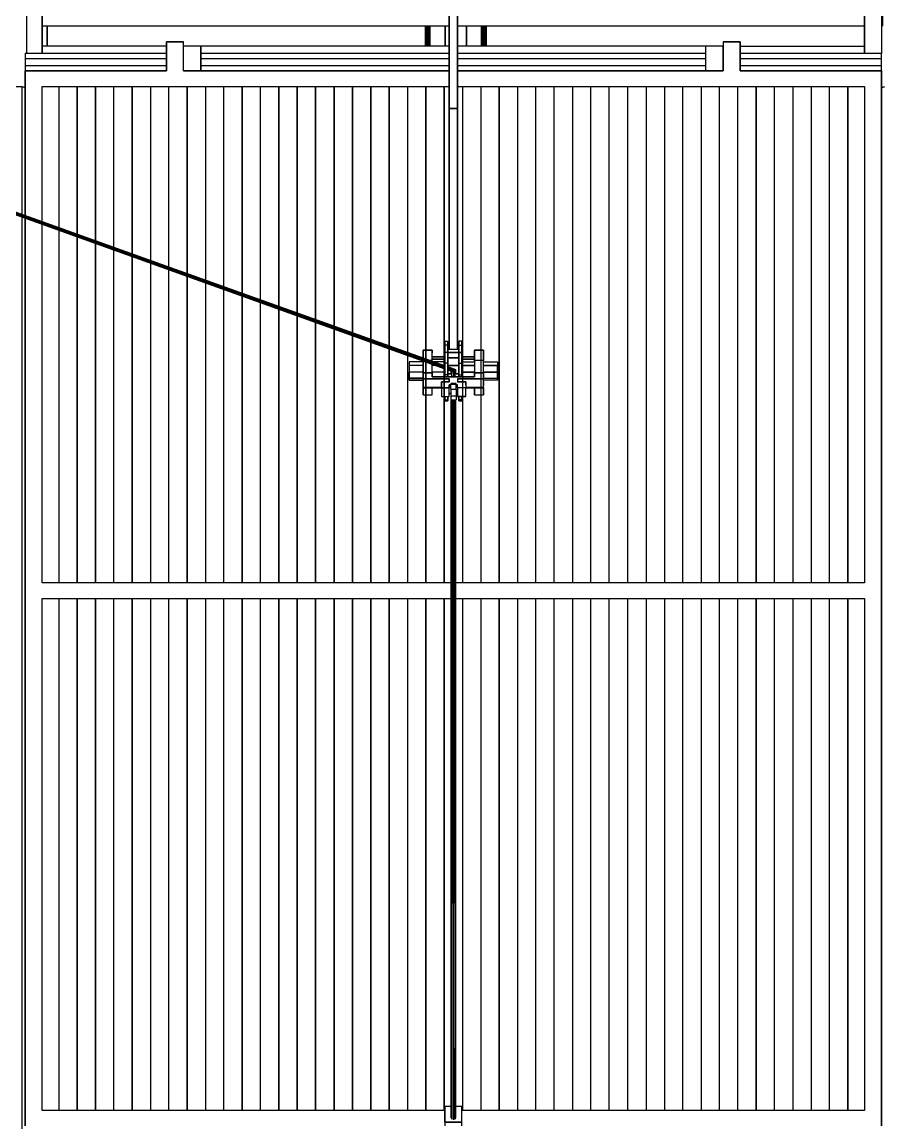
# Model space of a CAD drawing. Extents: x -32 to 51.8, y -51.6 to -5.5.
# Drawn here: x -22.75 to -18.73, y -47.86 to -42.72 of the extents above; entities that cross this region are included whole.
import ezdxf

# ---------------------------------------------------------------- set-up
doc = ezdxf.new("R2010")
doc.units = 0
doc.header["$MEASUREMENT"] = 0
doc.layers.get('0').update_dxf_attribs({"linetype": 'CONTINUOUS'})
doc.layers.add('hachures', color=5, linetype='CONTINUOUS')

msp = doc.modelspace()

# ---------------------------------------------------------------- linework, layer by layer
for p, q in [((-20.7536, -43.1207), (-20.7536, -41.2391)), ((-20.7536, -41.2391), (-20.7536, -43.1207)), ((-20.714, -43.1207), (-20.714, -41.2391)), ((-20.714, -41.2391), (-20.714, -43.1207)), ((-20.7536, -41.2813), (-20.7536, -43.0952)), ((-18.7272, -42.7353), (-18.7272, -42.2401)), ((-20.7536, -43.0952), (-20.7536, -42.5372)), ((-22.7272, -42.6379), (-22.7272, -42.8641)), ((-22.6538, -42.6379), (-22.6538, -42.8292)), ((-22.6538, -42.8641), (-22.6538, -42.6379)), ((-22.6538, -42.6379), (-22.6538, -42.8641)), ((-20.7536, -42.6379), (-20.7536, -43.1375)), ((-18.8138, -42.8641), (-18.8138, -42.6379)), ((-18.8138, -42.6379), (-18.8138, -42.8292)), ((-18.8138, -42.6379), (-18.8138, -42.8641)), ((-18.8138, -42.8292), (-18.8138, -42.6379)), ((-18.7338, -42.6379), (-18.7338, -42.8641)), ((-20.7536, -42.7353), (-22.6538, -42.7353)), ((-22.6308, -42.7353), (-22.6308, -42.8292)), ((-22.6308, -42.7353), (-22.6308, -42.8292)), ((-22.6308, -42.8292), (-22.6308, -42.7353)), ((-20.8643, -42.7353), (-20.8643, -42.8292)), ((-20.8643, -42.8292), (-20.8643, -42.7353)), ((-20.8635, -42.7353), (-20.8634, -42.8292)), ((-20.861, -42.8292), (-20.861, -42.7353)), ((-20.859, -42.7353), (-20.8589, -42.8292)), ((-20.853, -42.8292), (-20.853, -42.7353)), ((-20.8511, -42.7353), (-20.851, -42.8292)), ((-20.8451, -42.7353), (-20.8451, -42.8292)), ((-20.8443, -42.7353), (-20.8442, -42.8292)), ((-20.8418, -42.8292), (-20.8418, -42.7353)), ((-20.7723, -42.8292), (-20.7723, -42.7353)), ((-20.7723, -42.8292), (-20.7723, -42.7353)), ((-20.7723, -42.7353), (-20.7723, -42.8292)), ((-20.7723, -42.8292), (-20.7723, -42.7353)), ((-20.7723, -42.8292), (-20.7723, -42.7353)), ((-18.8138, -42.7353), (-20.714, -42.7353)), ((-20.6723, -42.7353), (-20.6723, -42.8292)), ((-20.6723, -42.8292), (-20.6723, -42.7353)), ((-20.6028, -42.8292), (-20.6028, -42.7353)), ((-20.6028, -42.8292), (-20.6028, -42.7353)), ((-20.6004, -42.8292), (-20.6003, -42.7353)), ((-20.5995, -42.8292), (-20.5995, -42.7353)), ((-20.5936, -42.8292), (-20.5935, -42.7353)), ((-20.5916, -42.7353), (-20.5916, -42.8292)), ((-20.5857, -42.8292), (-20.5856, -42.7353)), ((-20.5836, -42.7353), (-20.5836, -42.8292)), ((-20.5812, -42.8292), (-20.5811, -42.7353)), ((-20.5803, -42.7353), (-20.5803, -42.8292)), ((-18.7272, -42.7353), (-18.7272, -42.7353)), ((-22.0738, -42.8292), (-22.6538, -42.8292)), ((-22.6538, -42.8641), (-22.6538, -42.8292)), ((-22.0738, -42.945), (-22.0738, -42.809)), ((-22.0738, -42.809), (-21.9938, -42.809)), ((-22.0738, -42.809), (-22.0738, -42.945)), ((-22.0738, -42.809), (-22.0738, -42.8641)), ((-21.9938, -42.809), (-22.0738, -42.809)), ((-21.9938, -42.809), (-21.9938, -42.809)), ((-21.9938, -42.945), (-21.9938, -42.809)), ((-21.9138, -42.8292), (-21.9938, -42.8292)), ((-20.7536, -42.8292), (-21.9138, -42.8292)), ((-21.9138, -42.945), (-21.9138, -42.8292)), ((-21.9138, -42.8292), (-21.9138, -42.945)), ((-19.5538, -42.8292), (-20.714, -42.8292)), ((-19.4738, -42.8292), (-19.5538, -42.8292)), ((-19.5538, -42.945), (-19.5538, -42.8292)), ((-19.5538, -42.8641), (-19.5538, -42.8292)), ((-19.4738, -42.809), (-19.3938, -42.809)), ((-19.3938, -42.809), (-19.4738, -42.809)), ((-19.4738, -42.809), (-19.4738, -42.809)), ((-19.4738, -42.809), (-19.4738, -42.8641)), ((-19.4738, -42.809), (-19.4738, -42.945)), ((-19.4738, -42.8641), (-19.4738, -42.8292)), ((-19.4738, -42.8292), (-19.4738, -42.8292)), ((-19.4738, -42.945), (-19.4738, -42.8292)), ((-19.3938, -42.809), (-19.3938, -42.945)), ((-19.3938, -42.945), (-19.3938, -42.809)), ((-19.3938, -42.809), (-19.3938, -42.809)), ((-19.3938, -42.8292), (-18.8138, -42.8292)), ((-18.8138, -42.8641), (-18.8138, -42.8292)), ((-18.8138, -42.8292), (-18.8138, -42.8641)), ((-22.7338, -42.8641), (-22.7338, -42.8861)), ((-22.0738, -42.8641), (-22.7338, -42.8641)), ((-22.7338, -42.8655), (-22.7338, -42.8896)), ((-22.7338, -42.8861), (-22.7338, -42.9188)), ((-22.7338, -42.8861), (-22.0738, -42.8861)), ((-22.7338, -42.8896), (-22.7338, -42.8896)), ((-22.7338, -42.8896), (-22.7338, -42.9222)), ((-20.7536, -42.8641), (-21.9138, -42.8641)), ((-21.9138, -42.8861), (-20.7536, -42.8861)), ((-19.5538, -42.8641), (-20.714, -42.8641)), ((-20.714, -42.8861), (-19.5538, -42.8861)), ((-19.4738, -42.8641), (-19.4738, -42.8641)), ((-19.4738, -42.8861), (-19.4738, -42.8861)), ((-18.7338, -42.8641), (-19.3938, -42.8641)), ((-19.3938, -42.8861), (-18.7338, -42.8861)), ((-18.7338, -42.8861), (-18.7338, -42.8641)), ((-18.7338, -42.8655), (-18.7338, -42.8641)), ((-18.7338, -42.9188), (-18.7338, -42.8861)), ((-22.7338, -42.9188), (-22.7338, -42.9429)), ((-22.7338, -42.9188), (-22.0738, -42.9188)), ((-22.7338, -42.9222), (-22.7338, -42.9222)), ((-22.7338, -42.9222), (-22.7338, -42.9429)), ((-22.7338, -42.9429), (-22.0738, -42.9429)), ((-22.7338, -42.9429), (-22.7338, -42.9443)), ((-22.7338, -42.9443), (-22.0738, -42.9443)), ((-22.7338, -42.945), (-22.6538, -42.945)), ((-22.7338, -43.0175), (-22.7338, -42.945)), ((-22.6538, -42.945), (-22.7338, -42.945)), ((-22.7338, -42.945), (-22.7338, -43.0175)), ((-22.7272, -42.9443), (-22.7272, -42.945)), ((-22.6538, -42.945), (-22.6538, -42.9443)), ((-22.6538, -42.945), (-22.6538, -42.9443)), ((-22.6538, -42.9443), (-22.6538, -42.945)), ((-22.6538, -42.945), (-22.0738, -42.945)), ((-22.0738, -42.945), (-22.6538, -42.945)), ((-22.0738, -42.945), (-22.0738, -42.9443)), ((-22.0738, -42.9443), (-22.0738, -42.945)), ((-22.0738, -42.945), (-22.0738, -42.945)), ((-21.9938, -42.945), (-20.7536, -42.945)), ((-21.9938, -42.945), (-21.9938, -42.945)), ((-20.7536, -42.945), (-21.9938, -42.945)), ((-21.9138, -42.9188), (-20.7536, -42.9188)), ((-21.9138, -42.9429), (-20.7536, -42.9429)), ((-21.9138, -42.9443), (-20.7536, -42.9443)), ((-20.7536, -43.0952), (-20.7536, -42.9496)), ((-20.714, -42.9188), (-19.5538, -42.9188)), ((-20.714, -42.9429), (-19.5538, -42.9429)), ((-20.714, -42.9443), (-19.5538, -42.9443)), ((-20.714, -42.945), (-19.4738, -42.945)), ((-19.4738, -42.945), (-20.714, -42.945)), ((-19.5538, -42.945), (-19.5538, -42.9443)), ((-19.4738, -42.9188), (-19.4738, -42.9188)), ((-19.4738, -42.9429), (-19.4738, -42.9429)), ((-19.4738, -42.945), (-19.4738, -42.9443)), ((-19.4738, -42.9443), (-19.4738, -42.9443)), ((-19.4738, -42.9443), (-19.4738, -42.945)), ((-19.4738, -42.945), (-19.4738, -42.945)), ((-19.3938, -42.9188), (-18.7338, -42.9188)), ((-19.3938, -42.9429), (-18.7338, -42.9429)), ((-19.3938, -42.9443), (-19.3938, -42.945)), ((-19.3938, -42.9443), (-18.7338, -42.9443)), ((-19.3938, -42.945), (-18.8138, -42.945)), ((-19.3938, -42.945), (-19.3938, -42.945)), ((-18.8138, -42.945), (-19.3938, -42.945)), ((-18.8138, -42.945), (-18.8138, -42.9443)), ((-18.8138, -42.9443), (-18.8138, -42.945)), ((-18.8138, -42.945), (-18.8138, -42.9443)), ((-18.8138, -42.9443), (-18.8138, -42.945)), ((-18.8138, -42.945), (-18.7338, -42.945)), ((-18.7338, -42.945), (-18.8138, -42.945)), ((-18.7338, -42.9429), (-18.7338, -42.9188)), ((-18.7338, -42.9429), (-18.7338, -42.9443)), ((-18.7338, -42.9443), (-18.7338, -42.945)), ((-18.7338, -42.945), (-18.7338, -43.0175)), ((-18.7338, -42.945), (-18.7338, -42.945)), ((-18.7338, -43.0175), (-18.7338, -42.945)), ((-22.7482, -43.0189), (-22.8339, -43.0189)), ((-22.7338, -43.0228), (-22.7482, -43.0189)), ((-22.7482, -43.6153), (-22.7482, -43.019)), ((-22.7482, -43.019), (-22.7338, -43.0228)), ((-22.7338, -43.6204), (-22.7338, -43.0175)), ((-22.7338, -43.0175), (-22.7338, -43.0809)), ((-22.7338, -43.0175), (-22.7338, -43.6204)), ((-22.7338, -43.0809), (-22.7338, -43.0175)), ((-22.6538, -43.0175), (-22.0738, -43.0175)), ((-22.6538, -43.6491), (-22.6538, -43.0175)), ((-22.0738, -43.0175), (-21.9938, -43.0175)), ((-21.9938, -43.0175), (-20.7536, -43.0175)), ((-20.714, -43.0175), (-19.4738, -43.0175)), ((-19.4738, -43.0175), (-19.3938, -43.0175)), ((-19.3938, -43.0175), (-18.8138, -43.0175)), ((-18.8138, -43.0175), (-18.8138, -45.3369)), ((-18.7338, -43.0084), (-18.7338, -43.0175)), ((-18.7338, -43.0175), (-18.7338, -45.3369)), ((-18.7338, -45.3369), (-18.7338, -43.0175)), ((-18.7196, -43.019), (-18.7338, -43.0228)), ((-18.7338, -43.0228), (-18.7196, -43.019)), ((-22.7338, -43.0809), (-22.7338, -43.6204)), ((-22.7338, -43.6204), (-22.7338, -43.0809)), ((-20.7536, -43.0952), (-20.7536, -43.0952)), ((-20.7536, -43.0952), (-20.7536, -43.0952)), ((-20.7536, -43.1375), (-20.7536, -43.0952)), ((-20.7535, -44.2463), (-20.7536, -43.1207)), ((-20.7536, -43.1207), (-20.714, -43.1207)), ((-20.714, -43.1207), (-20.7536, -43.1207)), ((-20.7536, -43.1207), (-20.7536, -44.2463)), ((-20.7536, -43.1375), (-20.7536, -43.1629)), ((-20.7536, -43.1629), (-20.7536, -43.1375)), ((-20.714, -44.2463), (-20.714, -43.1207)), ((-20.714, -43.1207), (-20.714, -43.1207)), ((-20.714, -43.1207), (-20.714, -44.2463)), ((-20.774, -44.3306), (-24.0474, -43.1605)), ((-24.0474, -43.1605), (-20.774, -44.335)), ((-20.774, -44.335), (-24.0004, -43.1789)), ((-24.0004, -43.1789), (-20.774, -44.3362)), ((-20.774, -44.3305), (-23.9945, -43.1753)), ((-20.774, -44.3254), (-23.9944, -43.1752)), ((-20.774, -44.3253), (-23.9907, -43.1722)), ((-20.774, -44.3225), (-23.9907, -43.1722)), ((-23.9892, -43.1707), (-20.774, -44.3225)), ((-20.7536, -43.1629), (-20.7535, -44.2463)), ((-20.7536, -44.2463), (-20.7536, -43.1629)), ((-22.7338, -45.3369), (-22.7338, -43.6332)), ((-22.7338, -43.6332), (-22.7338, -45.4003)), ((-22.7338, -43.6332), (-22.7338, -45.3369)), ((-22.7338, -45.4003), (-22.7338, -43.6332)), ((-22.6538, -45.3369), (-22.6538, -43.6619)), ((-20.774, -44.2127), (-20.774, -44.2076)), ((-20.774, -44.2076), (-20.774, -44.2262)), ((-20.774, -44.2076), (-20.7595, -44.2076)), ((-20.774, -44.2262), (-20.774, -44.2076)), ((-20.774, -44.2358), (-20.774, -44.2127)), ((-20.774, -44.2127), (-20.774, -44.2358)), ((-20.774, -44.2262), (-20.774, -44.2609)), ((-20.7595, -44.2262), (-20.774, -44.2262)), ((-20.774, -44.2609), (-20.774, -44.2262)), ((-20.774, -44.2778), (-20.774, -44.2358)), ((-20.774, -44.2358), (-20.774, -44.2358)), ((-20.774, -44.2358), (-20.774, -44.2778)), ((-20.7595, -44.2262), (-20.7595, -44.2076)), ((-20.7595, -44.2076), (-20.7595, -44.2127)), ((-20.7595, -44.2076), (-20.7595, -44.2262)), ((-20.7595, -44.2127), (-20.7595, -44.2358)), ((-20.7595, -44.2609), (-20.7595, -44.2262)), ((-20.7595, -44.2262), (-20.7595, -44.2609)), ((-20.7595, -44.2358), (-20.7595, -44.2463)), ((-20.694, -44.2076), (-20.7084, -44.2076)), ((-20.7084, -44.2262), (-20.7084, -44.2076)), ((-20.7084, -44.2076), (-20.7084, -44.2127)), ((-20.7084, -44.2127), (-20.7084, -44.2076)), ((-20.7084, -44.2076), (-20.7084, -44.2262)), ((-20.7084, -44.2127), (-20.7084, -44.2127)), ((-20.7084, -44.2127), (-20.7084, -44.2127)), ((-20.7084, -44.2127), (-20.7084, -44.2358)), ((-20.7084, -44.2358), (-20.7084, -44.2127)), ((-20.7084, -44.2262), (-20.694, -44.2262)), ((-20.7084, -44.2609), (-20.7084, -44.2262)), ((-20.7084, -44.2262), (-20.7084, -44.2609)), ((-20.7084, -44.2358), (-20.7084, -44.2358)), ((-20.7084, -44.2463), (-20.7084, -44.2358)), ((-20.694, -44.2076), (-20.694, -44.2262)), ((-20.694, -44.2127), (-20.694, -44.2076)), ((-20.694, -44.2262), (-20.694, -44.2076)), ((-20.694, -44.2262), (-20.694, -44.2609)), ((-20.694, -44.2609), (-20.694, -44.2262)), ((-20.8752, -44.2619), (-20.8752, -44.249)), ((-20.8752, -44.249), (-20.8333, -44.249)), ((-20.8752, -44.249), (-20.8752, -44.2619)), ((-20.8333, -44.249), (-20.8752, -44.249)), ((-20.8752, -44.249), (-20.8752, -44.2863)), ((-20.8752, -44.2863), (-20.8752, -44.2619)), ((-20.8752, -44.2619), (-20.8752, -44.2863)), ((-20.8752, -44.2807), (-20.8752, -44.2807)), ((-20.8752, -44.2807), (-20.8752, -44.2814)), ((-20.8752, -44.2863), (-20.8752, -44.2814)), ((-20.8752, -44.2814), (-20.8752, -44.2814)), ((-20.8333, -44.2619), (-20.8333, -44.249)), ((-20.8333, -44.249), (-20.8333, -44.2619)), ((-20.8333, -44.2972), (-20.8333, -44.2619)), ((-20.774, -44.2807), (-20.8333, -44.2807)), ((-20.8333, -44.2814), (-20.774, -44.2814)), ((-20.774, -44.2609), (-20.774, -44.3103)), ((-20.7595, -44.2609), (-20.774, -44.2609)), ((-20.774, -44.3103), (-20.774, -44.2609)), ((-20.774, -44.3045), (-20.774, -44.2778)), ((-20.774, -44.2778), (-20.774, -44.2778)), ((-20.774, -44.2778), (-20.774, -44.3045)), ((-20.7084, -44.2463), (-20.7595, -44.2463)), ((-20.7595, -44.2598), (-20.7595, -44.2463)), ((-20.7595, -44.2598), (-20.7084, -44.2598)), ((-20.7084, -44.2598), (-20.7595, -44.2598)), ((-20.7595, -44.3103), (-20.7595, -44.2609)), ((-20.7595, -44.2609), (-20.7595, -44.3103)), ((-20.7595, -44.2848), (-20.7084, -44.2848)), ((-20.7084, -44.2848), (-20.7595, -44.2848)), ((-20.7084, -44.2598), (-20.7084, -44.2463)), ((-20.7084, -44.2598), (-20.7084, -44.2598)), ((-20.7084, -44.2848), (-20.7084, -44.2598)), ((-20.7084, -44.2609), (-20.694, -44.2609)), ((-20.7084, -44.3103), (-20.7084, -44.2609)), ((-20.694, -44.2609), (-20.7084, -44.2609)), ((-20.7084, -44.2609), (-20.7084, -44.2609)), ((-20.7084, -44.2609), (-20.7084, -44.3103)), ((-20.7084, -44.2848), (-20.7084, -44.2848)), ((-20.7084, -44.3205), (-20.7084, -44.2848)), ((-20.694, -44.2609), (-20.694, -44.2609)), ((-20.694, -44.2609), (-20.694, -44.3103)), ((-20.694, -44.3103), (-20.694, -44.2609)), ((-20.6342, -44.2807), (-20.694, -44.2807)), ((-20.694, -44.2814), (-20.6342, -44.2814)), ((-20.5923, -44.249), (-20.6342, -44.249)), ((-20.6342, -44.249), (-20.6342, -44.2619)), ((-20.6342, -44.2619), (-20.6342, -44.249)), ((-20.6342, -44.249), (-20.5923, -44.249)), ((-20.6342, -44.2619), (-20.6342, -44.3045)), ((-20.6342, -44.2619), (-20.6342, -44.2972)), ((-20.6342, -44.2972), (-20.6342, -44.2619)), ((-20.6342, -44.2807), (-20.6342, -44.2807)), ((-20.6342, -44.2814), (-20.6342, -44.2814)), ((-20.5923, -44.2619), (-20.5923, -44.249)), ((-20.5923, -44.2619), (-20.5923, -44.249)), ((-20.5923, -44.249), (-20.5923, -44.2972)), ((-20.5923, -44.249), (-20.5923, -44.2619)), ((-20.5923, -44.2972), (-20.5923, -44.2619)), ((-20.5923, -44.2619), (-20.5923, -44.2972)), ((-20.5923, -44.2918), (-20.5923, -44.2807)), ((-20.5923, -44.2807), (-20.5923, -44.2972)), ((-20.9406, -44.3045), (-20.9406, -44.3207)), ((-20.8752, -44.3045), (-20.9406, -44.3045)), ((-20.9406, -44.3207), (-20.9406, -44.3522)), ((-20.8752, -44.3207), (-20.9406, -44.3207)), ((-20.8752, -44.3045), (-20.8752, -44.2999)), ((-20.8752, -44.3551), (-20.8752, -44.2999)), ((-20.8752, -44.2999), (-20.8752, -44.3551)), ((-20.8752, -44.2999), (-20.8752, -44.3045)), ((-20.8333, -44.2972), (-20.8445, -44.2972)), ((-20.774, -44.2918), (-20.8333, -44.2918)), ((-20.8333, -44.2918), (-20.774, -44.2918)), ((-20.8333, -44.3012), (-20.8333, -44.2972)), ((-20.8333, -44.3551), (-20.8333, -44.3149)), ((-20.8172, -44.3207), (-20.8333, -44.3207)), ((-20.774, -44.3045), (-20.8243, -44.3045)), ((-20.774, -44.3207), (-20.779, -44.3207)), ((-20.774, -44.3045), (-20.774, -44.3207)), ((-20.774, -44.3103), (-20.774, -44.3646)), ((-20.7595, -44.3103), (-20.774, -44.3103)), ((-20.774, -44.3646), (-20.774, -44.3103)), ((-20.774, -44.3207), (-20.774, -44.3225)), ((-20.774, -44.3362), (-20.774, -44.3522)), ((-20.7595, -44.3646), (-20.7595, -44.3103)), ((-20.7595, -44.3103), (-20.7595, -44.3646)), ((-20.7084, -44.3205), (-20.7595, -44.3205)), ((-20.7595, -44.3205), (-20.7084, -44.3205)), ((-20.7257, -44.3398), (-20.7595, -44.3277)), ((-20.7595, -44.3277), (-20.7257, -44.3398)), ((-20.7224, -44.3438), (-20.7595, -44.3305)), ((-20.7224, -44.3438), (-20.7595, -44.3306)), ((-20.7257, -44.3478), (-20.7595, -44.3357)), ((-20.7257, -44.3478), (-20.7595, -44.3357)), ((-20.7336, -44.3495), (-20.7595, -44.3402)), ((-20.7595, -44.3402), (-20.7336, -44.3495)), ((-20.7595, -44.3414), (-20.7416, -44.3478)), ((-20.7257, -44.3398), (-20.7224, -44.3438)), ((-20.7084, -44.3103), (-20.694, -44.3103)), ((-20.7084, -44.3646), (-20.7084, -44.3103)), ((-20.7084, -44.3103), (-20.7084, -44.3646)), ((-20.7084, -44.3205), (-20.7084, -44.3205)), ((-20.7084, -44.3596), (-20.7084, -44.3205)), ((-20.6342, -44.2918), (-20.694, -44.2918)), ((-20.694, -44.2918), (-20.6342, -44.2918)), ((-20.694, -44.3045), (-20.6342, -44.3045)), ((-20.694, -44.3103), (-20.694, -44.3646)), ((-20.694, -44.3646), (-20.694, -44.3103)), ((-20.694, -44.3207), (-20.6342, -44.3207)), ((-20.694, -44.3522), (-20.694, -44.3207)), ((-20.6342, -44.3207), (-20.694, -44.3207)), ((-20.6342, -44.3045), (-20.6342, -44.2918)), ((-20.6342, -44.2972), (-20.6342, -44.3551)), ((-20.5923, -44.2972), (-20.6342, -44.2972)), ((-20.5923, -44.2972), (-20.5923, -44.2918)), ((-20.5923, -44.3551), (-20.5923, -44.2972)), ((-20.5923, -44.3045), (-20.5269, -44.3045)), ((-20.5923, -44.3207), (-20.5269, -44.3207)), ((-20.5269, -44.3207), (-20.5923, -44.3207)), ((-20.5269, -44.3045), (-20.5269, -44.3207)), ((-20.5269, -44.3207), (-20.5269, -44.3522)), ((-20.5269, -44.3522), (-20.5269, -44.3207)), ((-20.9406, -44.3522), (-20.9406, -44.3806)), ((-20.8752, -44.3522), (-20.9406, -44.3522)), ((-20.9406, -44.3806), (-20.9406, -44.3522)), ((-20.9406, -44.3806), (-20.9406, -44.3892)), ((-20.8752, -44.3806), (-20.9406, -44.3806)), ((-20.9406, -44.3806), (-20.8752, -44.3806)), ((-20.9406, -44.3892), (-20.9406, -44.3806)), ((-20.9406, -44.3892), (-20.9406, -44.3892)), ((-20.9406, -44.3892), (-20.8752, -44.3892)), ((-20.8752, -44.3892), (-20.9406, -44.3892)), ((-20.8333, -44.3551), (-20.8752, -44.3551)), ((-20.8752, -44.3551), (-20.8752, -44.3735)), ((-20.8752, -44.3739), (-20.8752, -44.3555)), ((-20.8752, -44.3555), (-20.8333, -44.3555)), ((-20.8752, -44.3735), (-20.8752, -44.3838)), ((-20.8752, -44.3838), (-20.8752, -44.3739)), ((-20.8752, -44.4244), (-20.8752, -44.3838)), ((-20.8752, -44.3838), (-20.8333, -44.3838)), ((-20.8752, -44.3838), (-20.8752, -44.4244)), ((-20.8333, -44.3842), (-20.8752, -44.3842)), ((-20.8752, -44.3892), (-20.8752, -44.4095)), ((-20.774, -44.3522), (-20.8333, -44.3522)), ((-20.8333, -44.3735), (-20.8333, -44.3551)), ((-20.8333, -44.3555), (-20.8333, -44.3735)), ((-20.8333, -44.3739), (-20.8333, -44.3735)), ((-20.7535, -44.3735), (-20.8333, -44.3735)), ((-20.8333, -44.3735), (-20.8333, -44.3739)), ((-20.8333, -44.3739), (-20.7535, -44.3739)), ((-20.8333, -44.3838), (-20.7535, -44.3838)), ((-20.7535, -44.3842), (-20.8333, -44.3842)), ((-20.774, -44.3646), (-20.774, -44.3735)), ((-20.7595, -44.3646), (-20.774, -44.3646)), ((-20.774, -44.3735), (-20.774, -44.3646)), ((-20.7449, -44.3596), (-20.7595, -44.3596)), ((-20.7595, -44.3596), (-20.7449, -44.3596)), ((-20.7595, -44.3735), (-20.7595, -44.3646)), ((-20.7595, -44.3646), (-20.7595, -44.3735)), ((-20.714, -44.3735), (-20.7535, -44.3735)), ((-20.7535, -44.3739), (-20.714, -44.3739)), ((-20.7535, -44.3838), (-20.7535, -44.3981)), ((-20.7535, -44.3838), (-20.7535, -44.3981)), ((-20.7535, -44.3981), (-20.7535, -44.3842)), ((-20.7449, -44.3466), (-20.7449, -44.3596)), ((-20.739, -44.3735), (-20.7416, -44.3478)), ((-20.7416, -44.3478), (-20.7416, -44.3735)), ((-20.7336, -44.3495), (-20.7416, -44.3478)), ((-20.7257, -44.3478), (-20.7336, -44.3495)), ((-20.7311, -44.3735), (-20.7336, -44.3495)), ((-20.7336, -44.3495), (-20.7336, -44.3735)), ((-20.7224, -44.3438), (-20.7257, -44.3478)), ((-20.7257, -44.3735), (-20.7257, -44.3478)), ((-20.7224, -44.3596), (-20.7224, -44.3438)), ((-20.7084, -44.3596), (-20.7224, -44.3596)), ((-20.7224, -44.3596), (-20.7084, -44.3596)), ((-20.6342, -44.3735), (-20.714, -44.3735)), ((-20.714, -44.3739), (-20.6342, -44.3739)), ((-20.714, -44.3842), (-20.714, -44.3838)), ((-20.714, -44.3838), (-20.6342, -44.3838)), ((-20.714, -44.3838), (-20.714, -44.3842)), ((-20.6342, -44.3842), (-20.714, -44.3842)), ((-20.714, -44.3842), (-20.714, -44.3981)), ((-20.7084, -44.3596), (-20.7084, -44.3596)), ((-20.7084, -44.3735), (-20.7084, -44.3596)), ((-20.7084, -44.3646), (-20.694, -44.3646)), ((-20.7084, -44.3735), (-20.7084, -44.3646)), ((-20.7084, -44.3646), (-20.7084, -44.3735)), ((-20.694, -44.3522), (-20.6342, -44.3522)), ((-20.6342, -44.3522), (-20.694, -44.3522)), ((-20.694, -44.3646), (-20.694, -44.3735)), ((-20.694, -44.3735), (-20.694, -44.3646)), ((-20.5923, -44.3551), (-20.6342, -44.3551)), ((-20.6342, -44.3551), (-20.6342, -44.3735)), ((-20.6342, -44.3735), (-20.6342, -44.3555)), ((-20.6342, -44.3555), (-20.5923, -44.3555)), ((-20.6342, -44.3735), (-20.6342, -44.3739)), ((-20.6342, -44.3838), (-20.5923, -44.3838)), ((-20.5923, -44.3842), (-20.6342, -44.3842)), ((-20.5923, -44.3522), (-20.5269, -44.3522)), ((-20.5269, -44.3522), (-20.5923, -44.3522)), ((-20.5923, -44.3735), (-20.5923, -44.3551)), ((-20.5923, -44.3555), (-20.5923, -44.3739)), ((-20.5923, -44.3838), (-20.5923, -44.3735)), ((-20.5923, -44.3739), (-20.5923, -44.3838)), ((-20.5923, -44.3806), (-20.5269, -44.3806)), ((-20.5923, -44.4244), (-20.5923, -44.3838)), ((-20.5269, -44.3892), (-20.5923, -44.3892)), ((-20.5269, -44.3522), (-20.5269, -44.3522)), ((-20.5269, -44.3522), (-20.5269, -44.3806)), ((-20.5269, -44.3806), (-20.5269, -44.3522)), ((-20.5269, -44.3806), (-20.5269, -44.3892)), ((-20.5269, -44.3892), (-20.5269, -44.3806)), ((-20.8752, -44.3961), (-20.8752, -44.3957)), ((-20.8752, -44.3957), (-20.8752, -44.3957)), ((-20.8752, -44.4141), (-20.8752, -44.3957)), ((-20.8752, -44.3961), (-20.8752, -44.3961)), ((-20.8752, -44.3961), (-20.8752, -44.4145)), ((-20.8752, -44.4095), (-20.8752, -44.4095)), ((-20.8752, -44.4095), (-20.8752, -44.4224)), ((-20.8752, -44.4095), (-20.8752, -44.4095)), ((-20.8752, -44.4578), (-20.8752, -44.4145)), ((-20.8752, -44.4145), (-20.8752, -44.4248)), ((-20.8333, -44.4244), (-20.8752, -44.4244)), ((-20.8752, -44.4244), (-20.8752, -44.4244)), ((-20.8752, -44.4248), (-20.8333, -44.4248)), ((-20.8752, -44.4248), (-20.8752, -44.4578)), ((-20.7888, -44.4244), (-20.8333, -44.4244)), ((-20.8333, -44.4578), (-20.8333, -44.4248)), ((-20.8333, -44.4248), (-20.7888, -44.4248)), ((-20.7888, -44.4112), (-20.7888, -44.3981)), ((-20.7888, -44.3981), (-20.7535, -44.3981)), ((-20.7535, -44.3981), (-20.7888, -44.3981)), ((-20.7888, -44.3981), (-20.7888, -44.4386)), ((-20.7888, -44.3981), (-20.7888, -44.4112)), ((-20.7888, -44.4252), (-20.7888, -44.4112)), ((-20.7888, -44.4112), (-20.7888, -44.4252)), ((-20.7535, -44.4252), (-20.7888, -44.4252)), ((-20.7888, -44.4252), (-20.7888, -44.4658)), ((-20.7888, -44.4252), (-20.7888, -44.4252)), ((-20.7888, -44.4252), (-20.7535, -44.4252)), ((-20.7888, -44.4386), (-20.7888, -44.4386)), ((-20.7888, -44.4386), (-20.7888, -44.4518)), ((-20.745, -44.4112), (-20.7535, -44.4112)), ((-20.7535, -44.4112), (-20.7535, -44.4252)), ((-20.7535, -44.4112), (-20.745, -44.4112)), ((-20.7535, -44.4252), (-20.7535, -44.4112)), ((-20.7535, -44.4252), (-20.7535, -44.4252)), ((-20.7535, -44.4658), (-20.7535, -44.4252)), ((-20.7535, -44.4252), (-20.7535, -44.4252)), ((-20.7535, -44.4252), (-20.7535, -44.4252)), ((-20.745, -44.4052), (-20.745, -44.4085)), ((-20.7207, -44.4052), (-20.745, -44.4052)), ((-20.745, -44.4323), (-20.745, -44.4085)), ((-20.745, -44.4085), (-20.7207, -44.4085)), ((-20.745, -44.4323), (-20.745, -44.4625)), ((-20.745, -44.4323), (-20.7207, -44.4323)), ((-20.7207, -44.4085), (-20.7207, -44.4052)), ((-20.7207, -44.4323), (-20.7207, -44.4085)), ((-20.714, -44.4112), (-20.7207, -44.4112)), ((-20.7207, -44.4112), (-20.714, -44.4112)), ((-20.7207, -44.4323), (-20.7207, -44.4625)), ((-20.714, -44.3981), (-20.6747, -44.3981)), ((-20.6747, -44.3981), (-20.714, -44.3981)), ((-20.714, -44.4252), (-20.714, -44.4112)), ((-20.714, -44.4112), (-20.714, -44.4112)), ((-20.6747, -44.4252), (-20.714, -44.4252)), ((-20.714, -44.4252), (-20.714, -44.4658)), ((-20.6747, -44.3981), (-20.6747, -44.4112)), ((-20.6747, -44.4112), (-20.6747, -44.3981)), ((-20.6747, -44.4112), (-20.6747, -44.4252)), ((-20.6342, -44.4244), (-20.6747, -44.4244)), ((-20.6747, -44.4248), (-20.6342, -44.4248)), ((-20.6747, -44.4658), (-20.6747, -44.4252)), ((-20.5923, -44.4244), (-20.6342, -44.4244)), ((-20.6342, -44.4248), (-20.6342, -44.4578)), ((-20.6342, -44.4248), (-20.5923, -44.4248)), ((-20.6342, -44.4578), (-20.6342, -44.4248)), ((-20.5923, -44.3957), (-20.5923, -44.4141)), ((-20.5923, -44.4248), (-20.5923, -44.4244)), ((-20.5923, -44.4248), (-20.5923, -44.4578)), ((-20.5923, -44.4578), (-20.5923, -44.4248)), ((-20.5923, -44.4248), (-20.5923, -44.4578)), ((-20.8752, -44.4578), (-20.8333, -44.4578)), ((-20.7888, -44.4658), (-20.7535, -44.4658)), ((-20.774, -44.4658), (-20.774, -44.4674)), ((-20.774, -44.4674), (-20.774, -44.4658)), ((-20.774, -44.4658), (-20.774, -44.4809)), ((-20.774, -44.4809), (-20.774, -44.4658)), ((-20.774, -44.4674), (-20.774, -44.4674)), ((-20.774, -44.4674), (-20.774, -44.4674)), ((-20.774, -44.4674), (-20.774, -44.486)), ((-20.774, -44.486), (-20.774, -44.4674)), ((-20.774, -44.4809), (-20.7595, -44.4809)), ((-20.774, -44.4809), (-20.774, -44.486)), ((-20.774, -44.486), (-20.7595, -44.486)), ((-20.7595, -44.4809), (-20.7595, -44.4658)), ((-20.7595, -44.4658), (-20.7595, -44.4809)), ((-20.7595, -44.486), (-20.7595, -44.4809)), ((-20.7595, -44.4809), (-20.7595, -44.486)), ((-20.745, -44.4518), (-20.7535, -44.4518)), ((-20.7535, -44.4518), (-20.745, -44.4518)), ((-20.745, -44.4625), (-20.745, -44.4815)), ((-20.745, -44.4625), (-20.7207, -44.4625)), ((-20.745, -44.4815), (-20.7207, -44.4815)), ((-20.7449, -44.4815), (-20.7449, -47.8362)), ((-20.7448, -44.4815), (-20.7416, -47.843)), ((-20.7416, -44.4815), (-20.7416, -47.843)), ((-20.7415, -44.4815), (-20.7337, -47.8458)), ((-20.7337, -47.8458), (-20.7336, -44.4815)), ((-20.7335, -44.4815), (-20.7257, -47.843)), ((-20.7257, -47.843), (-20.7257, -44.4815)), ((-20.7224, -47.8362), (-20.7256, -44.4815)), ((-20.7224, -47.8362), (-20.7224, -44.4815)), ((-20.714, -44.4518), (-20.7207, -44.4518)), ((-20.7207, -44.4518), (-20.714, -44.4518)), ((-20.7207, -44.4625), (-20.7207, -44.4815)), ((-20.714, -44.4658), (-20.6747, -44.4658)), ((-20.6747, -44.4658), (-20.714, -44.4658)), ((-20.7084, -44.4674), (-20.7084, -44.4658)), ((-20.7084, -44.4658), (-20.7084, -44.4809)), ((-20.7084, -44.4809), (-20.7084, -44.4658)), ((-20.7084, -44.4658), (-20.7084, -44.4674)), ((-20.7084, -44.486), (-20.7084, -44.4674)), ((-20.7084, -44.4674), (-20.7084, -44.4674)), ((-20.7084, -44.4674), (-20.7084, -44.4674)), ((-20.7084, -44.4674), (-20.7084, -44.486)), ((-20.7084, -44.4809), (-20.7084, -44.486)), ((-20.694, -44.4809), (-20.7084, -44.4809)), ((-20.7084, -44.486), (-20.7084, -44.4809)), ((-20.7084, -44.486), (-20.694, -44.486)), ((-20.694, -44.4658), (-20.694, -44.4809)), ((-20.694, -44.4809), (-20.694, -44.4658)), ((-20.694, -44.486), (-20.694, -44.4809)), ((-20.694, -44.4809), (-20.694, -44.486)), ((-20.6342, -44.4578), (-20.5923, -44.4578)), ((-22.7338, -45.4094), (-22.7338, -45.3369)), ((-22.7338, -45.3369), (-22.7338, -45.4094)), ((-20.7449, -45.3369), (-22.6538, -45.3369)), ((-18.8138, -45.3369), (-20.7224, -45.3369)), ((-18.7338, -45.3369), (-18.7338, -45.4094)), ((-18.7338, -45.4094), (-18.7338, -45.3369)), ((-22.7338, -45.4003), (-22.7338, -45.4728)), ((-22.7338, -45.4728), (-22.7338, -45.4003)), ((-22.7338, -47.8014), (-22.7338, -45.4094)), ((-22.7338, -45.4094), (-22.7338, -47.8014)), ((-22.6538, -47.8014), (-22.6538, -45.4094)), ((-22.6538, -45.4094), (-20.7449, -45.4094)), ((-20.7224, -45.4094), (-18.8138, -45.4094)), ((-18.8138, -45.4094), (-18.8138, -47.8014)), ((-18.7338, -45.4094), (-18.7338, -47.8014)), ((-18.7338, -47.8014), (-18.7338, -45.4094)), ((-22.7338, -45.4728), (-22.7338, -47.8648)), ((-22.7338, -47.8648), (-22.7338, -45.4728)), ((-20.7449, -47.7835), (-20.7738, -47.7835)), ((-20.7738, -47.7835), (-20.7738, -47.8014)), ((-20.7738, -47.856), (-20.7738, -47.7835)), ((-20.7738, -47.7835), (-20.7738, -47.7835)), ((-20.7738, -47.7835), (-20.7738, -47.856)), ((-20.6938, -47.7835), (-20.7224, -47.7835)), ((-20.6938, -47.856), (-20.6938, -47.7835)), ((-22.7338, -47.8739), (-22.7338, -47.8014)), ((-22.7338, -47.8014), (-22.7338, -47.8739)), ((-20.7738, -47.8014), (-22.6538, -47.8014)), ((-20.7738, -47.8014), (-20.7738, -47.8014)), ((-20.7738, -47.8014), (-20.7738, -47.8014)), ((-20.7738, -47.8014), (-20.7738, -47.8739)), ((-18.8138, -47.8014), (-20.6938, -47.8014)), ((-18.7338, -47.8014), (-18.7338, -47.8739)), ((-18.7338, -47.8739), (-18.7338, -47.8014)), ((-20.6938, -47.856), (-20.7738, -47.856)), ((-20.7738, -47.856), (-20.7738, -47.8739)), ((-20.7738, -47.856), (-20.6938, -47.856)), ((-20.6938, -47.8739), (-20.6938, -47.856))]:
    msp.add_line(p, q)
at = {"layer": 'hachures'}
for p, q in [((-22.5768, -43.0175), (-22.5768, -45.3369)), ((-22.4911, -43.0175), (-22.4911, -45.3369)), ((-22.4911, -45.3369), (-22.4911, -43.0175)), ((-22.4053, -43.0175), (-22.4053, -45.3369)), ((-22.4053, -45.3369), (-22.4053, -43.0175)), ((-22.3196, -45.3369), (-22.3196, -43.0175)), ((-22.2339, -43.0175), (-22.2339, -45.3369)), ((-22.2339, -45.3369), (-22.2339, -43.0175)), ((-22.1482, -43.0175), (-22.1482, -45.3369)), ((-22.0625, -45.3369), (-22.0625, -43.0175)), ((-21.9768, -43.0175), (-21.9768, -45.3369)), ((-21.9768, -45.3369), (-21.9768, -43.0175)), ((-21.8911, -43.0175), (-21.8911, -45.3369)), ((-21.8053, -45.3369), (-21.8053, -43.0175)), ((-21.7196, -43.0175), (-21.7196, -45.3369)), ((-21.7196, -45.3369), (-21.7196, -43.0175)), ((-21.6339, -45.3369), (-21.6339, -43.0175)), ((-21.5482, -43.0175), (-21.5482, -45.3369)), ((-21.5482, -45.3369), (-21.5482, -43.0175)), ((-21.4625, -43.0175), (-21.4625, -45.3369)), ((-21.4625, -45.3369), (-21.4625, -43.0175)), ((-21.3768, -43.0175), (-21.3768, -45.3369)), ((-21.3768, -45.3369), (-21.3768, -43.0175)), ((-21.2911, -43.0175), (-21.2911, -45.3369)), ((-21.2911, -45.3369), (-21.2911, -43.0175)), ((-21.2053, -43.0175), (-21.2053, -45.3369)), ((-21.2053, -45.3369), (-21.2053, -43.0175)), ((-21.1196, -43.0175), (-21.1196, -45.3369)), ((-21.1196, -45.3369), (-21.1196, -43.0175)), ((-21.0339, -43.0175), (-21.0339, -45.3369)), ((-21.0339, -45.3369), (-21.0339, -43.0175)), ((-20.9482, -43.0175), (-20.9482, -45.3369)), ((-20.8625, -43.0175), (-20.8625, -45.3369)), ((-20.8625, -45.3369), (-20.8625, -43.0175)), ((-20.7768, -43.0175), (-20.7768, -45.3369)), ((-20.7768, -45.3369), (-20.7768, -43.0175)), ((-20.6911, -43.0175), (-20.6911, -45.3369)), ((-20.6053, -43.0175), (-20.6053, -45.3369)), ((-20.5196, -43.0175), (-20.5196, -45.3369)), ((-20.5196, -45.3369), (-20.5196, -43.0175)), ((-20.4339, -43.0175), (-20.4339, -45.3369)), ((-20.3482, -45.3369), (-20.3482, -43.0175)), ((-20.2625, -45.3369), (-20.2625, -43.0175)), ((-20.1768, -43.0175), (-20.1768, -45.3369)), ((-20.0911, -45.3369), (-20.0911, -43.0175)), ((-20.0053, -45.3369), (-20.0053, -43.0175)), ((-19.9196, -43.0175), (-19.9196, -45.3369)), ((-19.8339, -43.0175), (-19.8339, -45.3369)), ((-19.7482, -43.0175), (-19.7482, -45.3369)), ((-19.6625, -45.3369), (-19.6625, -43.0175)), ((-19.5768, -43.0175), (-19.5768, -45.3369)), ((-19.4911, -45.3369), (-19.4911, -43.0175)), ((-19.4053, -45.3369), (-19.4053, -43.0175)), ((-19.3196, -43.0175), (-19.3196, -45.3369)), ((-19.3196, -45.3369), (-19.3196, -43.0175)), ((-19.2339, -45.3369), (-19.2339, -43.0175)), ((-19.1482, -43.0175), (-19.1482, -45.3369)), ((-19.0625, -43.0175), (-19.0625, -45.3369)), ((-18.9768, -45.3369), (-18.9768, -43.0175)), ((-18.8911, -43.0175), (-18.8911, -45.3369)), ((-18.8911, -45.3369), (-18.8911, -43.0175)), ((-22.7482, -50.3398), (-22.7482, -43.628)), ((-22.5768, -45.4094), (-22.5768, -47.8014)), ((-22.491, -47.8014), (-22.4911, -45.4094)), ((-22.4911, -45.4094), (-22.491, -47.8014)), ((-22.4053, -47.8014), (-22.4053, -45.4094)), ((-22.4053, -45.4094), (-22.4053, -47.8014)), ((-22.3196, -47.8014), (-22.3196, -45.4094)), ((-22.2339, -47.8014), (-22.2339, -45.4094)), ((-22.2339, -45.4094), (-22.2339, -47.8014)), ((-22.1482, -45.4094), (-22.1482, -47.8014)), ((-22.0625, -47.8014), (-22.0625, -45.4094)), ((-21.9768, -47.8014), (-21.9768, -45.4094)), ((-21.9768, -45.4094), (-21.9768, -47.8014)), ((-21.8911, -45.4094), (-21.891, -47.8014)), ((-21.8053, -47.8014), (-21.8053, -45.4094)), ((-21.7196, -47.8014), (-21.7196, -45.4094)), ((-21.7196, -45.4094), (-21.7196, -47.8014)), ((-21.6339, -47.8014), (-21.6339, -45.4094)), ((-21.5482, -47.8014), (-21.5482, -45.4094)), ((-21.5482, -45.4094), (-21.5482, -47.8014)), ((-21.4625, -47.8014), (-21.4625, -45.4094)), ((-21.4625, -45.4094), (-21.4625, -47.8014)), ((-21.3768, -47.8014), (-21.3768, -45.4094)), ((-21.3768, -45.4094), (-21.3768, -47.8014)), ((-21.291, -47.8014), (-21.2911, -45.4094)), ((-21.2911, -45.4094), (-21.291, -47.8014)), ((-21.2053, -47.8014), (-21.2053, -45.4094)), ((-21.2053, -45.4094), (-21.2053, -47.8014)), ((-21.1196, -47.8014), (-21.1196, -45.4094)), ((-21.1196, -45.4094), (-21.1196, -47.8014)), ((-21.0339, -47.8014), (-21.0339, -45.4094)), ((-21.0339, -45.4094), (-21.0339, -47.8014)), ((-20.9482, -45.4094), (-20.9482, -47.8014)), ((-20.8625, -47.8014), (-20.8625, -45.4094)), ((-20.8625, -45.4094), (-20.8625, -47.8014)), ((-20.7768, -47.8014), (-20.7768, -45.4094)), ((-20.7768, -45.4094), (-20.7768, -47.8014)), ((-20.6911, -45.4094), (-20.691, -47.8014)), ((-20.6053, -45.4094), (-20.6053, -47.8014)), ((-20.5196, -47.8014), (-20.5196, -45.4094)), ((-20.5196, -45.4094), (-20.5196, -47.8014)), ((-20.4339, -45.4094), (-20.4339, -47.8014)), ((-20.3482, -47.8014), (-20.3482, -45.4094)), ((-20.2625, -47.8014), (-20.2625, -45.4094)), ((-20.1768, -45.4094), (-20.1768, -47.8014)), ((-20.091, -47.8014), (-20.0911, -45.4094)), ((-20.0053, -47.8014), (-20.0053, -45.4094)), ((-19.9196, -45.4094), (-19.9196, -47.8014)), ((-19.8339, -45.4094), (-19.8339, -47.8014)), ((-19.7482, -45.4094), (-19.7482, -47.8014)), ((-19.6625, -47.8014), (-19.6625, -45.4094)), ((-19.5768, -45.4094), (-19.5768, -47.8014)), ((-19.491, -47.8014), (-19.4911, -45.4094)), ((-19.4053, -47.8014), (-19.4053, -45.4094)), ((-19.3196, -47.8014), (-19.3196, -45.4094)), ((-19.3196, -45.4094), (-19.3196, -47.8014)), ((-19.2339, -47.8014), (-19.2339, -45.4094)), ((-19.1482, -45.4094), (-19.1482, -47.8014)), ((-19.0625, -45.4094), (-19.0625, -47.8014)), ((-18.9768, -47.8014), (-18.9768, -45.4094)), ((-18.891, -47.8014), (-18.8911, -45.4094)), ((-18.8911, -45.4094), (-18.891, -47.8014))]:
    msp.add_line(p, q, dxfattribs=at)

doc.saveas('drawing.dxf')
